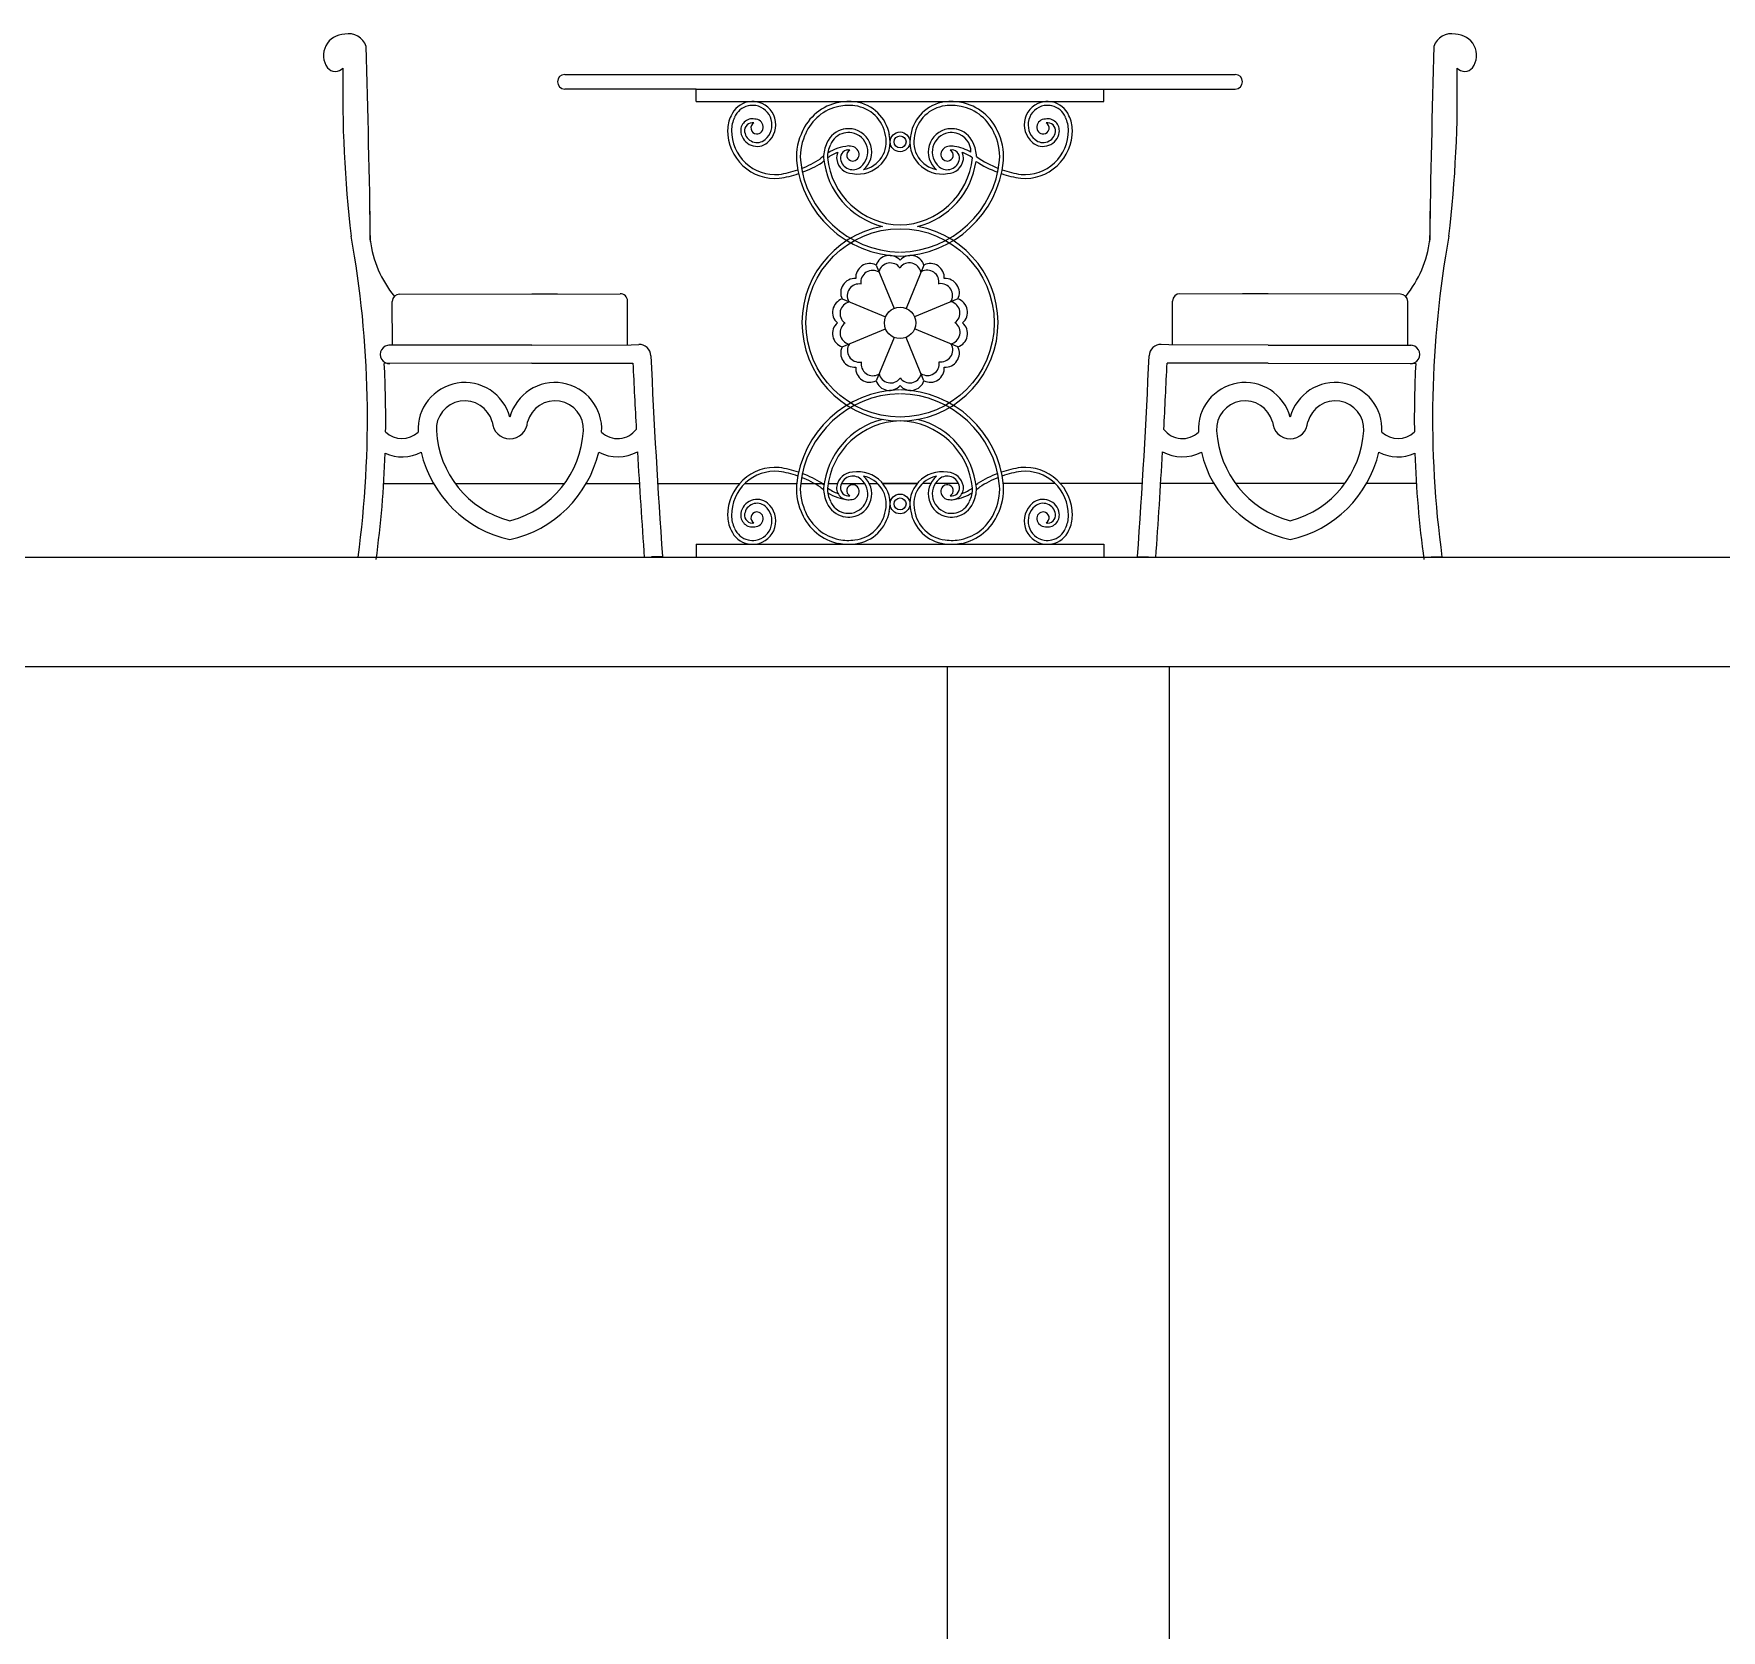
# Model space of a CAD drawing. Header units: millimetres. Extents: x 587797 to 2274247, y 1711 to 439204.
# Drawn here: x 984601 to 986876, y 285821 to 287972 of the extents above; entities that cross this region are included whole.
import ezdxf

# ---------------------------------------------------------------- set-up
doc = ezdxf.new("R2010")
doc.units = ezdxf.units.MM
doc.layers.add('finiture', color=7, linetype='Continuous', lineweight=20)

msp = doc.modelspace()

# ---------------------------------------------------------------- linework, layer by layer
for p, q in [((971939.651, 287266.983, 442.155), (991559.651, 287266.983, 442.155)), ((971939.651, 287266.983, 442.155), (991559.651, 287266.983, 442.155)), ((971939.651, 287119.666, 442.155), (1042638.019, 287119.666, 442.155)), ((985832.243, 287119.666), (985832.243, 284269.666)), ((986132.243, 284269.666), (986132.243, 287119.666))]:
    msp.add_line(p, q)
at = {"layer": 'finiture', "linetype": 'Continuous'}
for p, q in [((985317.068, 287917.182, 442.155), (986220.722, 287917.182, 442.155)), ((985494.255, 287897.495, 442.155), (985317.068, 287897.495, 442.155)), ((986043.535, 287897.495, 442.155), (986220.722, 287897.495, 442.155))]:
    msp.add_line(p, q, dxfattribs=at)
at = {"layer": 'finiture'}
for p, q in [((985494.255, 287880.698, 442.155), (985494.255, 287897.495, 442.155)), ((985494.255, 287897.495, 442.155), (986043.535, 287897.495, 442.155)), ((986043.535, 287880.698, 442.155), (986043.535, 287897.495, 442.155)), ((985494.255, 287880.698, 442.155), (986043.535, 287880.698, 442.155)), ((985736.588, 287660.46, 442.155), (985760.819, 287601.963, 442.155)), ((985801.202, 287660.46, 442.155), (985776.972, 287601.963, 442.155)), ((985084.683, 287552.329, 442.155), (985084.595, 287611.391, 442.155)), ((985094.424, 287621.249, 442.155), (985391.741, 287621.785, 442.155)), ((985272.614, 287621.517, 442.155), (985307.454, 287621.658, 442.155)), ((985401.689, 287552.894, 442.155), (985401.6, 287611.956, 442.155)), ((985690.899, 287614.771, 442.155), (985749.396, 287590.54, 442.155)), ((985846.891, 287614.771, 442.155), (985788.394, 287590.54, 442.155)), ((986136.102, 287552.894, 442.155), (986136.191, 287611.956, 442.155)), ((986443.367, 287621.249, 442.155), (986146.049, 287621.785, 442.155)), ((986265.177, 287621.517, 442.155), (986230.337, 287621.658, 442.155)), ((986453.107, 287552.329, 442.155), (986453.196, 287611.391, 442.155)), ((985690.899, 287550.157, 442.155), (985749.396, 287574.387, 442.155)), ((985760.819, 287562.965, 442.155), (985736.588, 287504.468, 442.155)), ((985801.202, 287504.468, 442.155), (985776.972, 287562.965, 442.155)), ((985846.891, 287550.157, 442.155), (985788.394, 287574.387, 442.155)), ((985272.717, 287552.611, 442.155), (985079.94, 287552.321, 442.155)), ((985272.717, 287552.611, 442.155), (985406.432, 287552.901, 442.155)), ((985406.432, 287552.901, 442.155), (985416.722, 287553.345, 442.155)), ((986131.359, 287552.901, 442.155), (986121.068, 287553.345, 442.155)), ((986265.073, 287552.611, 442.155), (986131.359, 287552.901, 442.155)), ((986265.073, 287552.611, 442.155), (986457.85, 287552.321, 442.155)), ((985272.754, 287528.002, 442.155), (985073.84, 287527.703, 442.155)), ((985272.754, 287528.002, 442.155), (985408.953, 287528.299, 442.155)), ((986265.036, 287528.002, 442.155), (986128.837, 287528.299, 442.155)), ((986265.036, 287528.002, 442.155), (986463.951, 287527.703, 442.155)), ((985073.026, 287365.933, 442.155), (985140.209, 287365.933, 442.155)), ((985169.53, 287365.933, 442.155), (985316.635, 287365.933, 442.155)), ((985345.956, 287365.933, 442.155), (985417.612, 287365.933, 442.155)), ((985442.267, 287365.933, 442.155), (985552.517, 287365.933, 442.155)), ((985559.727, 287365.933, 442.155), (985629.645, 287365.933, 442.155)), ((985634.913, 287365.933, 442.155), (985666.595, 287365.933, 442.155)), ((985671.893, 287365.933, 442.155), (985684.386, 287365.933, 442.155)), ((985689.972, 287365.933, 442.155), (985721.544, 287365.933, 442.155)), ((985727.527, 287365.933, 442.155), (985738.727, 287365.933, 442.155)), ((985745.824, 287365.933, 442.155), (985791.967, 287365.933, 442.155)), ((985791.967, 287365.933, 442.155), (985745.824, 287365.933, 442.155)), ((985810.264, 287365.933, 442.155), (985799.064, 287365.933, 442.155)), ((985847.818, 287365.933, 442.155), (985816.246, 287365.933, 442.155)), ((985978.063, 287365.933, 442.155), (985908.145, 287365.933, 442.155)), ((986095.523, 287365.933, 442.155), (985985.273, 287365.933, 442.155)), ((986191.835, 287365.933, 442.155), (986120.178, 287365.933, 442.155)), ((986368.26, 287365.933, 442.155), (986221.156, 287365.933, 442.155)), ((986464.765, 287365.933, 442.155), (986397.581, 287365.933, 442.155)), ((985448.769, 287267.496, 442.155), (985433.991, 287267.474, 442.155)), ((985494.255, 287284.229, 442.155), (985494.255, 287267.433, 442.155)), ((985494.255, 287284.229, 442.155), (986043.535, 287284.229, 442.155)), ((986043.535, 287284.229, 442.155), (986043.535, 287267.433, 442.155)), ((986089.021, 287267.496, 442.155), (986103.799, 287267.474, 442.155)), ((985038.461, 287266.791, 442.155), (985053.238, 287266.813, 442.155)), ((986499.33, 287266.791, 442.155), (986484.552, 287266.813, 442.155))]:
    msp.add_line(p, q, dxfattribs=at)
for centre, radius in [((985768.895, 287826.413, 442.155), 13.301), ((985768.895, 287826.413, 442.155), 8.068), ((985768.895, 287582.464, 442.155), 126.878), ((985768.895, 287582.464, 442.155), 21.106), ((985768.895, 287338.514, 442.155), 13.301), ((985768.895, 287338.514, 442.155), 8.068)]:
    msp.add_circle(centre, radius, dxfattribs=at)
for centre, radius, start, end in [((985020.468, 287942.866, 442.155), 28.565, 90, 215.652617), ((985026.075, 287947.807, 442.155), 24.28, 16.929295, 103.352293), ((966267.531, 287396.333, 442.155), 18790.075, 0.9021102, 1.7050031), ((1005270.259, 287396.333, 442.155), 18790.075, 178.2949969, 179.0978898), ((986511.716, 287947.807, 442.155), 24.28, 76.647707, 163.070705), ((986517.323, 287942.866, 442.155), 28.565, 324.347383, 90), ((985007.888, 287935.069, 442.155), 13.835, 219.786866, 317.823178), ((986643.83, 287891.87, 442.155), 1626.043, 178.805022, 186.797291), ((984893.961, 287891.87, 442.155), 1626.043, 353.202709, 1.194978), ((986529.903, 287935.069, 442.155), 13.835, 222.176822, 320.213134), ((985580.525, 287841.955, 442.155), 43.937, 153.538622, 180), ((985570.148, 287849.482, 442.155), 31.364, 101.151267, 157.404265), ((985580.525, 287841.955, 442.155), 38.705, 153.538622, 180.230181), ((985570.148, 287849.482, 442.155), 26.132, 103.422277, 157.404265), ((985570.427, 287840.895, 442.155), 39.825, 83.160325, 100.569956), ((985570.427, 287840.895, 442.155), 34.592, 83.160325, 100.569956), ((985570.148, 287849.482, 442.155), 31.364, 310.065957, 81.936811), ((985570.148, 287849.482, 442.155), 26.132, 310.065957, 80.308004), ((985699.391, 287812.854, 442.155), 67.992, 101.151267, 157.404265), ((985699.323, 287812.905, 442.155), 62.677, 101.705971, 157.423148), ((985699.671, 287804.267, 442.155), 76.453, 83.160325, 100.569956), ((985699.671, 287804.267, 442.155), 71.22, 83.160325, 100.569956), ((985701.875, 287827.271, 442.155), 48.12, 9.444628, 82.504445), ((985701.875, 287827.271, 442.155), 53.353, 9.444628, 82.504445), ((985835.915, 287827.271, 442.155), 53.353, 97.495555, 170.555372), ((985835.915, 287827.271, 442.155), 48.12, 97.495555, 170.555372), ((985838.12, 287804.267, 442.155), 76.453, 79.430044, 96.839675), ((985838.12, 287804.267, 442.155), 71.22, 79.430044, 96.839675), ((985838.468, 287812.905, 442.155), 62.677, 22.576852, 78.294029), ((985838.399, 287812.854, 442.155), 67.992, 22.595735, 78.848733), ((985967.643, 287849.482, 442.155), 31.364, 98.063189, 229.934043), ((985967.643, 287849.482, 442.155), 26.132, 99.691996, 229.934043), ((985967.363, 287840.895, 442.155), 39.825, 79.430044, 96.839675), ((985967.363, 287840.895, 442.155), 34.592, 79.430044, 96.839675), ((985967.643, 287849.482, 442.155), 31.364, 22.595735, 78.848733), ((985967.643, 287849.482, 442.155), 26.132, 22.595735, 76.577723), ((985957.265, 287841.955, 442.155), 38.705, 359.769819, 26.461378), ((985957.265, 287841.955, 442.155), 43.937, 0, 26.461378), ((985600.887, 287841.362, 442.155), 64.302, 179.472052, 274.736745), ((985600.887, 287841.362, 442.155), 59.069, 179.472052, 274.736745), ((985570.143, 287841.482, 442.155), 15.99, 79.532739, 188.280594), ((985576.142, 287842.356, 442.155), 22.052, 188.280594, 310.065957), ((985570.143, 287841.482, 442.155), 10.758, 79.532739, 188.280594), ((985576.142, 287842.356, 442.155), 16.819, 188.280594, 310.065957), ((985575.792, 287845.085, 442.155), 7.894, 117.905286, 266.319642), ((985572.967, 287845.559, 442.155), 11.648, 7.435488, 89.601673), ((985575.846, 287845.934, 442.155), 8.744, 266.319642, 7.435488), ((985708.497, 287805.786, 442.155), 79.223, 153.42599, 183.260301), ((985708.558, 287805.764, 442.155), 74.054, 153.423856, 183.07595), ((985699.391, 287812.854, 442.155), 31.364, 101.151267, 157.404265), ((985699.391, 287812.854, 442.155), 26.132, 103.422277, 157.404265), ((985699.671, 287804.267, 442.155), 39.825, 83.160325, 100.569956), ((985699.671, 287804.267, 442.155), 34.592, 83.160325, 100.569956), ((985699.391, 287812.854, 442.155), 31.364, 310.065957, 81.936811), ((985699.391, 287812.854, 442.155), 26.132, 310.065957, 80.308004), ((985712.236, 287826.413, 442.155), 43.358, 260.375161, 13.273445), ((985825.554, 287826.413, 442.155), 43.358, 166.726555, 279.624839), ((985838.399, 287812.854, 442.155), 31.364, 98.063189, 229.934043), ((985838.399, 287812.854, 442.155), 26.132, 99.691996, 229.934043), ((985838.12, 287804.267, 442.155), 39.825, 79.430044, 96.839675), ((985838.12, 287804.267, 442.155), 34.592, 79.430044, 96.839675), ((985838.399, 287812.854, 442.155), 31.364, 22.595735, 78.848733), ((985838.399, 287812.854, 442.155), 26.132, 358.973302, 76.577723), ((985829.233, 287805.764, 442.155), 74.054, 356.92405, 26.576144), ((985829.293, 287805.786, 442.155), 79.223, 356.739699, 26.57401), ((985936.904, 287841.362, 442.155), 64.302, 265.263255, 0.527948), ((985936.904, 287841.362, 442.155), 59.069, 265.263255, 0.527948), ((985961.649, 287842.356, 442.155), 22.052, 229.934043, 351.719406), ((985961.649, 287842.356, 442.155), 16.819, 229.934043, 351.719406), ((985961.944, 287845.934, 442.155), 8.744, 172.564512, 273.680358), ((985964.823, 287845.559, 442.155), 11.648, 90.398327, 172.564512), ((985961.999, 287845.085, 442.155), 7.894, 273.680358, 62.094714), ((985967.648, 287841.482, 442.155), 15.99, 351.719406, 100.467261), ((985967.648, 287841.482, 442.155), 10.758, 351.719406, 100.467261), ((985709.769, 287805.327, 442.155), 43.937, 153.538622, 180), ((985709.769, 287805.327, 442.155), 38.705, 153.538622, 180.230181), ((985705.489, 287757.434, 442.155), 63.704, 95.496804, 122.210025), ((985699.386, 287804.855, 442.155), 10.758, 79.532739, 188.280594), ((985705.489, 287757.434, 442.155), 58.471, 95.496804, 98.903199), ((985705.035, 287808.457, 442.155), 7.894, 117.905286, 266.319642), ((985699.386, 287804.855, 442.155), 15.99, 79.532739, 90), ((985702.21, 287808.931, 442.155), 11.648, 7.435488, 89.601673), ((985712.236, 287826.413, 442.155), 38.126, 281.459237, 13.273445), ((985825.554, 287826.413, 442.155), 38.126, 166.726555, 258.540763), ((985835.58, 287808.931, 442.155), 11.648, 90.398327, 172.564512), ((985832.755, 287808.457, 442.155), 7.894, 273.680358, 62.094714), ((985838.404, 287804.855, 442.155), 15.99, 75.334691, 100.467261), ((985838.404, 287804.855, 442.155), 10.758, 351.719406, 100.467261), ((985832.302, 287757.434, 442.155), 63.704, 59.611886, 80.831495), ((985828.022, 287805.327, 442.155), 43.937, 1.563269, 26.461378), ((985771.347, 287815.183, 442.155), 142.624, 185.593843, 269.014903), ((985771.347, 287815.183, 442.155), 137.391, 185.593843, 268.67444), ((985584.918, 287921.745, 442.155), 140.802, 291.34735, 303.029989), ((985582.714, 287929.99, 442.155), 154.505, 290.656816, 301.640496), ((985660.953, 287804.795, 442.155), 1.308, 303.029989, 313.238733), ((985705.489, 287757.434, 442.155), 63.704, 128.448527, 133.238733), ((985663.08, 287799.565, 442.155), 1.308, 301.640496, 315.188263), ((985663.08, 287799.565, 442.155), 1.308, 301.640496, 315.188263), ((985705.489, 287757.434, 442.155), 58.471, 132.051221, 135.188263), ((985771.347, 287815.183, 442.155), 105.996, 185.593843, 255.757483), ((985771.347, 287815.183, 442.155), 100.763, 185.593843, 268.605591), ((985705.489, 287757.434, 442.155), 58.471, 110.275917, 125.992295), ((985699.386, 287804.855, 442.155), 15.99, 152.322396, 188.280594), ((985705.385, 287805.728, 442.155), 22.052, 188.280594, 268.486258), ((985705.385, 287805.728, 442.155), 16.819, 188.280594, 310.065957), ((985705.09, 287809.307, 442.155), 8.744, 266.319642, 7.435488), ((985766.443, 287815.183, 442.155), 100.763, 271.394409, 354.053025), ((985766.443, 287815.183, 442.155), 142.624, 270.985097, 354.406157), ((985766.443, 287815.183, 442.155), 137.391, 271.32556, 354.406157), ((985766.443, 287815.183, 442.155), 105.996, 284.242517, 351.834817), ((985832.405, 287805.728, 442.155), 16.819, 229.934043, 351.719406), ((985832.701, 287809.307, 442.155), 8.744, 172.564512, 273.680358), ((985832.405, 287805.728, 442.155), 22.052, 271.513742, 351.719406), ((985838.404, 287804.855, 442.155), 15.99, 351.719406, 27.677604), ((985832.302, 287757.434, 442.155), 58.471, 54.007705, 69.724083), ((985955.076, 287929.99, 442.155), 154.505, 237.193321, 249.343184), ((985952.873, 287921.745, 442.155), 140.802, 234.915878, 248.65265), ((985584.918, 287921.745, 442.155), 140.802, 278.514397, 289.186596), ((985582.714, 287929.99, 442.155), 154.505, 278.741979, 288.701592), ((985704.768, 287782.376, 442.155), 1.308, 80.375161, 88.486258), ((985833.023, 287782.376, 442.155), 1.308, 91.513742, 99.624839), ((985955.076, 287929.99, 442.155), 154.505, 251.298408, 261.258021), ((985952.873, 287921.745, 442.155), 140.802, 250.813404, 261.485603), ((953513.068, 287290.07, 442.155), 31544.538, 0.7341172, 0.8101212), ((1018024.723, 287290.07, 442.155), 31544.538, 179.1898788, 179.2658828), ((983667.101, 287453.897, 442.155), 1384.065, 352.2306, 10.217737), ((985768.895, 287582.464, 442.155), 132.111, 100.301769, 79.698231), ((987870.69, 287453.897, 442.155), 1384.065, 169.782263, 187.7694), ((985201.169, 287711.62, 442.155), 147.183, 186.784896, 219.365883), ((986336.622, 287711.62, 442.155), 147.183, 320.634117, 353.215104), ((985728.123, 287643.484, 442.155), 18.969, 63.494413, 184.005587), ((985754.578, 287654.442, 442.155), 18.969, 40.994413, 161.505587), ((985755.737, 287647.279, 442.155), 15.972, 34.530783, 164.854617), ((985783.213, 287654.442, 442.155), 18.969, 18.494413, 139.005587), ((985781.542, 287647.381, 442.155), 15.972, 12.030783, 142.354617), ((985809.668, 287643.484, 442.155), 18.969, 355.994413, 116.505587), ((985707.875, 287623.236, 442.155), 18.969, 85.994413, 206.505587), ((985713.759, 287618.991, 442.155), 15.972, 79.530783, 209.854617), ((985731.935, 287637.31, 442.155), 15.972, 57.030783, 187.354617), ((985805.422, 287637.599, 442.155), 15.972, 349.530783, 119.854617), ((985823.741, 287619.424, 442.155), 15.972, 327.030783, 97.354617), ((985829.916, 287623.236, 442.155), 18.969, 333.494413, 94.005587), ((985094.438, 287611.406, 442.155), 9.844, 90.086094, 180.086094), ((985391.756, 287611.941, 442.155), 9.844, 0.086094, 90.086094), ((987964.922, 287698.454, 442.155), 2567.363, 181.775405, 181.77739), ((985696.917, 287596.781, 442.155), 18.969, 108.494413, 229.005587), ((985696.917, 287596.781, 442.155), 18.969, 108.494413, 229.005587), ((985703.978, 287595.111, 442.155), 15.972, 102.030783, 232.354617), ((985833.711, 287595.622, 442.155), 15.972, 304.530783, 74.854617), ((985840.874, 287596.781, 442.155), 18.969, 310.994413, 71.505587), ((986146.034, 287611.941, 442.155), 9.844, 89.913906, 179.913906), ((983572.869, 287698.454, 442.155), 2567.363, 358.22261, 358.224595), ((986443.352, 287611.406, 442.155), 9.844, 359.913906, 89.913906), ((985696.917, 287568.146, 442.155), 18.969, 130.994413, 251.505587), ((985696.917, 287568.146, 442.155), 18.969, 130.994413, 251.505587), ((985704.08, 287569.305, 442.155), 15.972, 124.530783, 254.854617), ((985833.812, 287569.817, 442.155), 15.972, 282.030783, 52.354617), ((985840.874, 287568.146, 442.155), 18.969, 288.494413, 49.005587), ((985080.698, 287540.018, 442.155), 12.327, 86.646888, 273.5253), ((985417.401, 287537.609, 442.155), 15.75, 2.557197, 92.470611), ((985707.875, 287541.691, 442.155), 18.969, 153.494413, 274.005587), ((985714.049, 287545.503, 442.155), 15.972, 147.030783, 277.354617), ((985824.031, 287545.937, 442.155), 15.972, 259.530783, 29.854617), ((985829.916, 287541.691, 442.155), 18.969, 265.994413, 26.505587), ((986120.389, 287537.609, 442.155), 15.75, 87.529389, 177.442803), ((986457.092, 287540.018, 442.155), 12.327, 266.4747, 93.353112), ((983667.101, 287453.897, 442.155), 1408.674, 359.259469, 3.003307), ((995829.08, 288002.607, 442.155), 10430.916, 182.6062165, 183.0973057), ((995829.08, 288002.607, 442.155), 10406.307, 182.5571974, 184.0508013), ((985728.123, 287521.443, 442.155), 18.969, 175.994413, 296.505587), ((985732.368, 287527.328, 442.155), 15.972, 169.530783, 299.854617), ((985805.856, 287527.618, 442.155), 15.972, 237.030783, 7.354617), ((985809.668, 287521.443, 442.155), 18.969, 243.494413, 4.005587), ((975708.711, 288002.607, 442.155), 10406.307, 355.9491987, 357.4428026), ((975708.711, 288002.607, 442.155), 10430.916, 356.9026943, 357.3937835), ((987870.69, 287453.897, 442.155), 1408.674, 176.996693, 180.740531), ((985182.28, 287439.129, 442.155), 62.987, 15.133905, 183.439212), ((985303.885, 287439.129, 442.155), 62.987, 356.560788, 164.866095), ((985754.578, 287510.485, 442.155), 18.969, 198.494413, 319.005587), ((985756.248, 287517.547, 442.155), 15.972, 192.030783, 322.354617), ((985782.054, 287517.648, 442.155), 15.972, 214.530783, 344.854617), ((985783.213, 287510.485, 442.155), 18.969, 220.994413, 341.505587), ((986233.906, 287439.129, 442.155), 62.987, 15.133905, 183.439212), ((986355.51, 287439.129, 442.155), 62.987, 356.560788, 164.866095), ((985182.28, 287439.129, 442.155), 38.378, 15.133905, 183.439212), ((985303.885, 287439.129, 442.155), 38.378, 356.560788, 164.866095), ((985771.347, 287349.745, 442.155), 142.624, 91.32556, 174.406157), ((985771.347, 287349.745, 442.155), 137.391, 91.32556, 174.406157), ((985766.443, 287349.745, 442.155), 137.391, 5.593843, 88.67444), ((985766.443, 287349.745, 442.155), 142.624, 5.593843, 88.67444), ((986233.906, 287439.129, 442.155), 38.378, 15.133905, 183.439212), ((986355.51, 287439.129, 442.155), 38.378, 356.560788, 164.866095), ((985243.082, 287450.165, 442.155), 23.777, 182.45073, 357.54927), ((985771.347, 287349.745, 442.155), 105.996, 104.242517, 174.406157), ((985771.347, 287349.745, 442.155), 100.763, 91.394409, 174.406157), ((985766.443, 287349.745, 442.155), 100.763, 5.593843, 88.605591), ((985766.443, 287349.745, 442.155), 105.996, 5.593843, 75.757483), ((986294.708, 287450.165, 442.155), 23.777, 182.45073, 357.54927), ((985097.706, 287457.859, 442.155), 31.267, 225.154261, 313.952285), ((985277.295, 287444.839, 442.155), 133.564, 183.439212, 254.576423), ((985208.87, 287444.839, 442.155), 133.564, 285.423577, 356.560788), ((985388.459, 287457.859, 442.155), 31.267, 226.047715, 322.914247), ((986149.332, 287457.859, 442.155), 31.267, 217.085753, 313.952285), ((986328.921, 287444.839, 442.155), 133.564, 183.439212, 254.576423), ((986260.495, 287444.839, 442.155), 133.564, 285.423577, 356.560788), ((986440.084, 287457.859, 442.155), 31.267, 226.047715, 314.845739), ((983667.101, 287453.897, 442.155), 1408.674, 352.2306, 358.084486), ((985097.706, 287457.859, 442.155), 55.875, 246.008809, 297.391391), ((985277.295, 287444.839, 442.155), 158.173, 193.375381, 257.508195), ((985208.87, 287444.839, 442.155), 158.173, 282.491805, 346.624619), ((985388.459, 287457.859, 442.155), 55.875, 242.608609, 298.456902), ((995829.08, 288002.607, 442.155), 10430.916, 183.2638327, 184.0508013), ((975708.711, 288002.607, 442.155), 10430.916, 355.9491987, 356.7361673), ((986149.332, 287457.859, 442.155), 55.875, 241.543098, 297.391391), ((986328.921, 287444.839, 442.155), 158.173, 193.375381, 257.508195), ((986260.495, 287444.839, 442.155), 158.173, 282.491805, 346.624619), ((986440.084, 287457.859, 442.155), 55.875, 242.608609, 293.991191), ((987870.69, 287453.897, 442.155), 1408.674, 181.915514, 187.7694), ((985600.887, 287323.565, 442.155), 64.302, 85.263255, 180.527948), ((985600.887, 287323.565, 442.155), 59.069, 85.263255, 180.527948), ((985584.918, 287243.182, 442.155), 140.802, 70.813404, 81.485603), ((985582.714, 287234.937, 442.155), 154.505, 71.298408, 81.258021), ((985705.385, 287359.2, 442.155), 22.052, 91.513742, 171.719406), ((985704.768, 287382.552, 442.155), 1.308, 271.513742, 279.624839), ((985712.236, 287338.514, 442.155), 43.358, 346.726555, 99.624839), ((985825.554, 287338.514, 442.155), 43.358, 80.375161, 193.273445), ((985833.023, 287382.552, 442.155), 1.308, 260.375161, 268.486258), ((985832.405, 287359.2, 442.155), 22.052, 8.280594, 88.486258), ((985955.076, 287234.937, 442.155), 154.505, 98.741979, 108.701592), ((985952.873, 287243.182, 442.155), 140.802, 98.514397, 109.186596), ((985936.904, 287323.565, 442.155), 64.302, 359.472052, 94.736745), ((985936.904, 287323.565, 442.155), 59.069, 359.472052, 94.736745), ((985708.497, 287359.142, 442.155), 79.223, 176.739699, 206.57401), ((985708.558, 287359.163, 442.155), 74.054, 176.92405, 206.576144), ((985584.918, 287243.182, 442.155), 140.802, 56.970011, 68.65265), ((985582.714, 287234.937, 442.155), 154.505, 58.359504, 69.343184), ((985660.953, 287360.132, 442.155), 1.308, 46.761267, 56.970011), ((985705.489, 287407.494, 442.155), 63.704, 226.761267, 231.551473), ((985663.08, 287365.362, 442.155), 1.308, 44.811737, 58.359504), ((985663.08, 287365.362, 442.155), 1.308, 44.811737, 58.359504), ((985705.489, 287407.494, 442.155), 58.471, 224.811737, 227.948779), ((985709.769, 287359.6, 442.155), 43.937, 180, 206.461378), ((985709.769, 287359.6, 442.155), 38.705, 179.769819, 206.461378), ((985705.489, 287407.494, 442.155), 58.471, 234.007705, 249.724083), ((985699.386, 287360.073, 442.155), 15.99, 171.719406, 280.467261), ((985699.386, 287360.073, 442.155), 10.758, 171.719406, 280.467261), ((985705.385, 287359.2, 442.155), 16.819, 49.934043, 171.719406), ((985705.035, 287356.47, 442.155), 7.894, 93.680358, 242.094714), ((985699.391, 287352.073, 442.155), 31.364, 278.063189, 49.934043), ((985699.391, 287352.073, 442.155), 26.132, 279.691996, 49.934043), ((985705.09, 287355.621, 442.155), 8.744, 352.564512, 93.680358), ((985712.236, 287338.514, 442.155), 38.126, 346.726555, 78.540763), ((985825.554, 287338.514, 442.155), 38.126, 101.459237, 193.273445), ((985838.399, 287352.073, 442.155), 31.364, 130.065957, 261.936811), ((985838.399, 287352.073, 442.155), 26.132, 130.065957, 260.308004), ((985832.405, 287359.2, 442.155), 16.819, 8.280594, 130.065957), ((985832.701, 287355.621, 442.155), 8.744, 86.319642, 187.435488), ((985832.755, 287356.47, 442.155), 7.894, 297.905286, 86.319642), ((985838.404, 287360.073, 442.155), 15.99, 259.532739, 8.280594), ((985838.404, 287360.073, 442.155), 10.758, 259.532739, 8.280594), ((985832.302, 287407.494, 442.155), 58.471, 290.275917, 305.992295), ((985828.022, 287359.6, 442.155), 38.705, 333.538622, 0.230181), ((985828.022, 287359.6, 442.155), 43.937, 333.538622, 0), ((985832.302, 287407.494, 442.155), 58.471, 312.051221, 315.188263), ((985832.302, 287407.494, 442.155), 63.704, 308.448527, 313.238733), ((985874.711, 287365.362, 442.155), 1.308, 121.640496, 135.188263), ((985874.711, 287365.362, 442.155), 1.308, 121.640496, 135.188263), ((985955.076, 287234.937, 442.155), 154.505, 110.656816, 121.640496), ((985876.838, 287360.132, 442.155), 1.308, 123.029989, 133.238733), ((985952.873, 287243.182, 442.155), 140.802, 111.34735, 123.029989), ((985829.233, 287359.163, 442.155), 74.054, 333.423856, 3.07595), ((985829.293, 287359.142, 442.155), 79.223, 333.42599, 3.260301), ((985576.142, 287322.572, 442.155), 22.052, 49.934043, 171.719406), ((985576.142, 287322.572, 442.155), 16.819, 49.934043, 171.719406), ((985570.148, 287315.445, 442.155), 31.364, 278.063189, 49.934043), ((985570.148, 287315.445, 442.155), 26.132, 279.691996, 49.934043), ((985699.391, 287352.073, 442.155), 31.364, 202.595735, 258.848733), ((985705.489, 287407.494, 442.155), 63.704, 237.789975, 264.503196), ((985699.391, 287352.073, 442.155), 26.132, 202.595735, 256.577723), ((985702.21, 287355.997, 442.155), 11.648, 270.398327, 352.564512), ((985835.58, 287355.997, 442.155), 11.648, 187.435488, 269.601673), ((985832.302, 287407.494, 442.155), 63.704, 279.168505, 302.210025), ((985838.399, 287352.073, 442.155), 26.132, 283.422277, 337.404265), ((985838.399, 287352.073, 442.155), 31.364, 281.151267, 337.404265), ((985967.643, 287315.445, 442.155), 31.364, 130.065957, 261.936811), ((985967.643, 287315.445, 442.155), 26.132, 130.065957, 260.308004), ((985961.649, 287322.572, 442.155), 22.052, 8.280594, 130.065957), ((985961.649, 287322.572, 442.155), 16.819, 8.280594, 130.065957), ((985243.082, 287320.829, 442.155), 4.922, 254.576423, 285.423577), ((985580.525, 287322.973, 442.155), 43.937, 180, 206.461378), ((985580.525, 287322.973, 442.155), 38.705, 179.769819, 206.461378), ((985570.143, 287323.445, 442.155), 15.99, 171.719406, 280.467261), ((985570.143, 287323.445, 442.155), 10.758, 171.719406, 280.467261), ((985575.792, 287319.842, 442.155), 7.894, 93.680358, 242.094714), ((985572.967, 287319.369, 442.155), 11.648, 270.398327, 352.564512), ((985575.846, 287318.993, 442.155), 8.744, 352.564512, 93.680358), ((985699.391, 287352.073, 442.155), 67.992, 202.595735, 258.848733), ((985699.323, 287352.022, 442.155), 62.677, 202.576852, 258.294029), ((985699.671, 287360.661, 442.155), 39.825, 259.430044, 276.839675), ((985699.671, 287360.661, 442.155), 34.592, 259.430044, 276.839675), ((985701.875, 287337.657, 442.155), 48.12, 277.495555, 350.555372), ((985701.875, 287337.657, 442.155), 53.353, 277.495555, 350.555372), ((985835.915, 287337.657, 442.155), 53.353, 189.444628, 262.504445), ((985835.915, 287337.657, 442.155), 48.12, 189.444628, 262.504445), ((985838.12, 287360.661, 442.155), 39.825, 263.160325, 280.569956), ((985838.12, 287360.661, 442.155), 34.592, 263.160325, 280.569956), ((985838.468, 287352.022, 442.155), 62.677, 281.705971, 337.423148), ((985838.399, 287352.073, 442.155), 67.992, 281.151267, 337.404265), ((985961.944, 287318.993, 442.155), 8.744, 86.319642, 187.435488), ((985964.823, 287319.369, 442.155), 11.648, 187.435488, 269.601673), ((985961.999, 287319.842, 442.155), 7.894, 297.905286, 86.319642), ((985967.648, 287323.445, 442.155), 15.99, 259.532739, 8.280594), ((985967.648, 287323.445, 442.155), 10.758, 259.532739, 8.280594), ((985957.265, 287322.973, 442.155), 38.705, 333.538622, 0.230181), ((985957.265, 287322.973, 442.155), 43.937, 333.538622, 0), ((986294.708, 287320.829, 442.155), 4.922, 254.576423, 285.423577), ((985570.148, 287315.445, 442.155), 31.364, 202.595735, 258.848733), ((985570.148, 287315.445, 442.155), 26.132, 202.595735, 256.577723), ((985570.427, 287324.033, 442.155), 34.592, 259.430044, 276.839675), ((985699.671, 287360.661, 442.155), 71.22, 259.430044, 276.839675), ((985838.12, 287360.661, 442.155), 71.22, 263.160325, 280.569956), ((985967.363, 287324.033, 442.155), 34.592, 263.160325, 280.569956), ((985967.643, 287315.445, 442.155), 26.132, 283.422277, 337.404265), ((985967.643, 287315.445, 442.155), 31.364, 281.151267, 337.404265), ((985570.427, 287324.033, 442.155), 39.825, 259.430044, 276.839675), ((985699.671, 287360.661, 442.155), 76.453, 259.430044, 276.839675), ((985838.12, 287360.661, 442.155), 76.453, 263.160325, 280.569956), ((985967.363, 287324.033, 442.155), 39.825, 263.160325, 280.569956)]:
    msp.add_arc(centre, radius, start, end, dxfattribs=at)
at = {"layer": 'finiture', "linetype": 'Continuous'}
for centre, start, end in [((985317.068, 287907.338, 442.155), 90, 270), ((986220.722, 287907.338, 442.155), 270, 90)]:
    msp.add_arc(centre, 9.844, start, end, dxfattribs=at)

doc.saveas('drawing.dxf')
